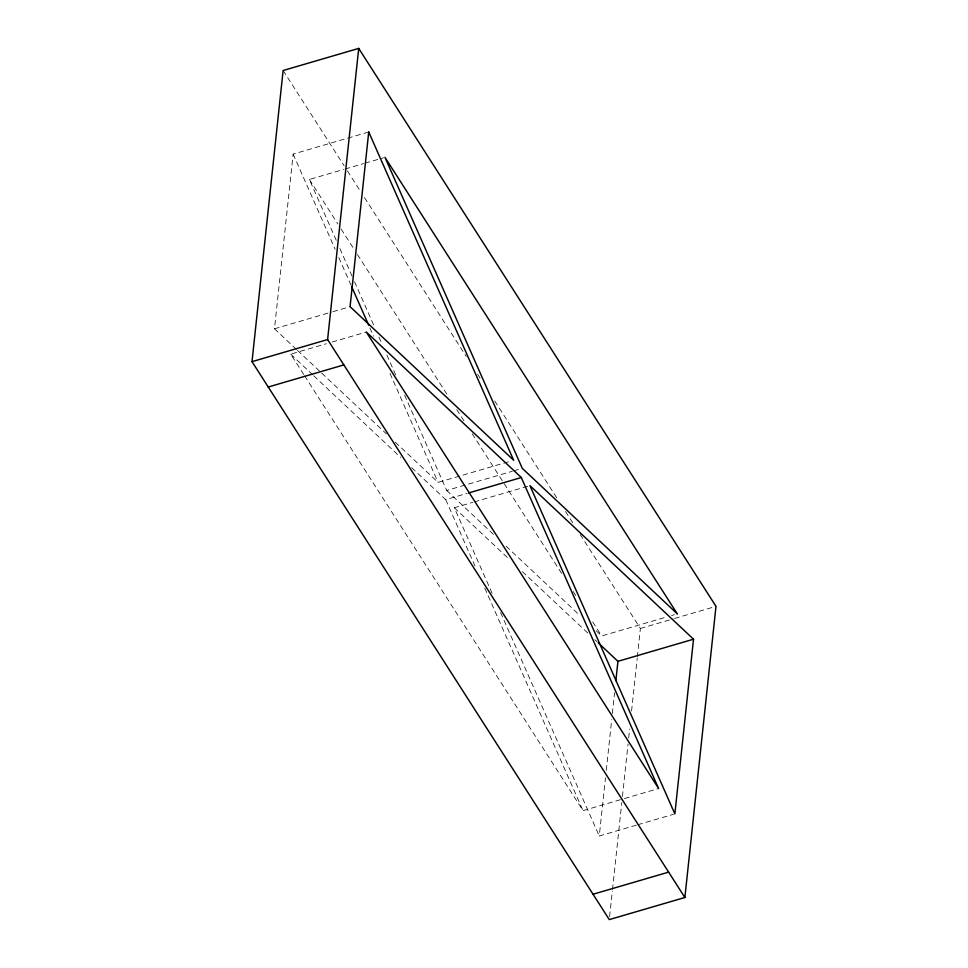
<?xml version="1.0" encoding="UTF-8"?>
<svg xmlns="http://www.w3.org/2000/svg" width="968" height="968" viewBox="0 0 968 968"><rect width="100%" height="100%" fill="white"/><g stroke="black" fill="none" stroke-linecap="round" stroke-linejoin="round"><path stroke-width="0.73" stroke-dasharray="4.84 3.63" d="M296.438 349.4L274.476 328.793L293.147 154.106L368.735 131.987M636.351 825.159L599.265 836.013L605.484 777.776M606.283 770.31L611.703 719.551M612.345 713.573L614.583 692.677M609.598 916.599L612.321 891.08M612.49 889.58L621.795 802.545M622.436 796.543L628.038 744.017M628.68 738.003L629.648 729.001M631.572 710.996L637.186 658.47M637.343 656.97L640.392 628.45L580.171 534.409M336.235 240.282L309.385 179.467L343.616 169.448M345.044 169.037L363.581 163.604M365.009 163.193L383.546 157.772M274.476 328.793L331.528 312.095M332.956 311.684L350.065 306.674M303.746 374.495L290.715 354.155L326.373 343.725M332.072 342.055L366.303 332.036M395.259 442.17L438.081 482.379L502.271 463.599M503.699 463.188L510.826 461.095M404.588 395.089L446.696 490.461L512.302 471.271M513.73 470.847L520.869 468.766M411.63 467.665L445.716 499.657L467.108 493.39M492.083 593.251L454.319 507.74L472.868 502.307M474.296 501.896L528.492 486.045M596.191 630.797L601.697 635.964L665.875 617.185M671.586 615.515L674.43 614.68M640.392 628.45L673.196 618.854M674.623 618.443L715.993 606.343M304.557 375.765L583.026 810.652L622.956 798.963M624.384 798.552L658.615 788.533M637.779 824.748L673.438 814.318M297.527 350.44L320.589 372.087M321.691 373.116L386.474 433.93M446.696 490.461L495.059 535.861M506.058 546.182L579.711 615.321M290.715 354.155L312.7 374.785M313.801 375.826L400.643 457.344M454.319 507.74L509.228 559.274M522.405 571.64L588.29 633.495M594.872 639.679L597.062 641.736M283.128 70.507L344.16 165.831M347.415 170.912L360.435 191.253M364.512 197.605L466.237 356.478M477.623 374.265L480.067 378.077M494.721 400.958L557.386 498.822M565.518 511.527L573.661 524.232M309.385 179.467L337.88 223.971M341.135 229.053L354.167 249.405M357.422 254.487L446.986 394.363M456.763 409.621L464.083 421.068M472.227 433.785L561.791 573.649M573.189 591.46L577.267 597.813M592.731 621.976L601.697 635.964M339.901 248.57L352.098 276.219M354.542 281.748L374.676 327.353M378.948 337.033L382.009 343.942M386.885 355.002L396.045 375.729M500.601 612.562L599.265 836.013M293.147 154.106L335.158 249.272M338.812 257.548L350.997 285.137M369.873 327.898L373.527 336.174M389.971 373.406L438.081 482.379M445.716 499.657L475.01 566.002M484.774 588.108L583.026 810.652"/><path stroke-width="1.45" d="M252.007 361.657L283.128 70.507L358.717 48.4L715.993 606.343L684.872 897.493L609.283 919.6L252.007 361.657L327.608 339.55L358.717 48.4M615.854 680.734L617.935 661.325L598.163 642.764M693.524 639.207L674.853 813.894L529.919 485.621L693.524 639.207L617.935 661.325M268.245 387.019L343.846 364.912M468.536 492.978L521.304 477.539L658.615 788.533L366.303 332.036L521.304 477.539M593.045 894.238L668.634 872.132M327.608 339.55L684.872 897.493M351.602 286.516L368.663 325.139M368.735 131.987L350.065 306.674L513.681 460.26L368.735 131.987M677.285 613.845L522.284 468.343L384.974 157.348L677.285 613.845"/></g></svg>
